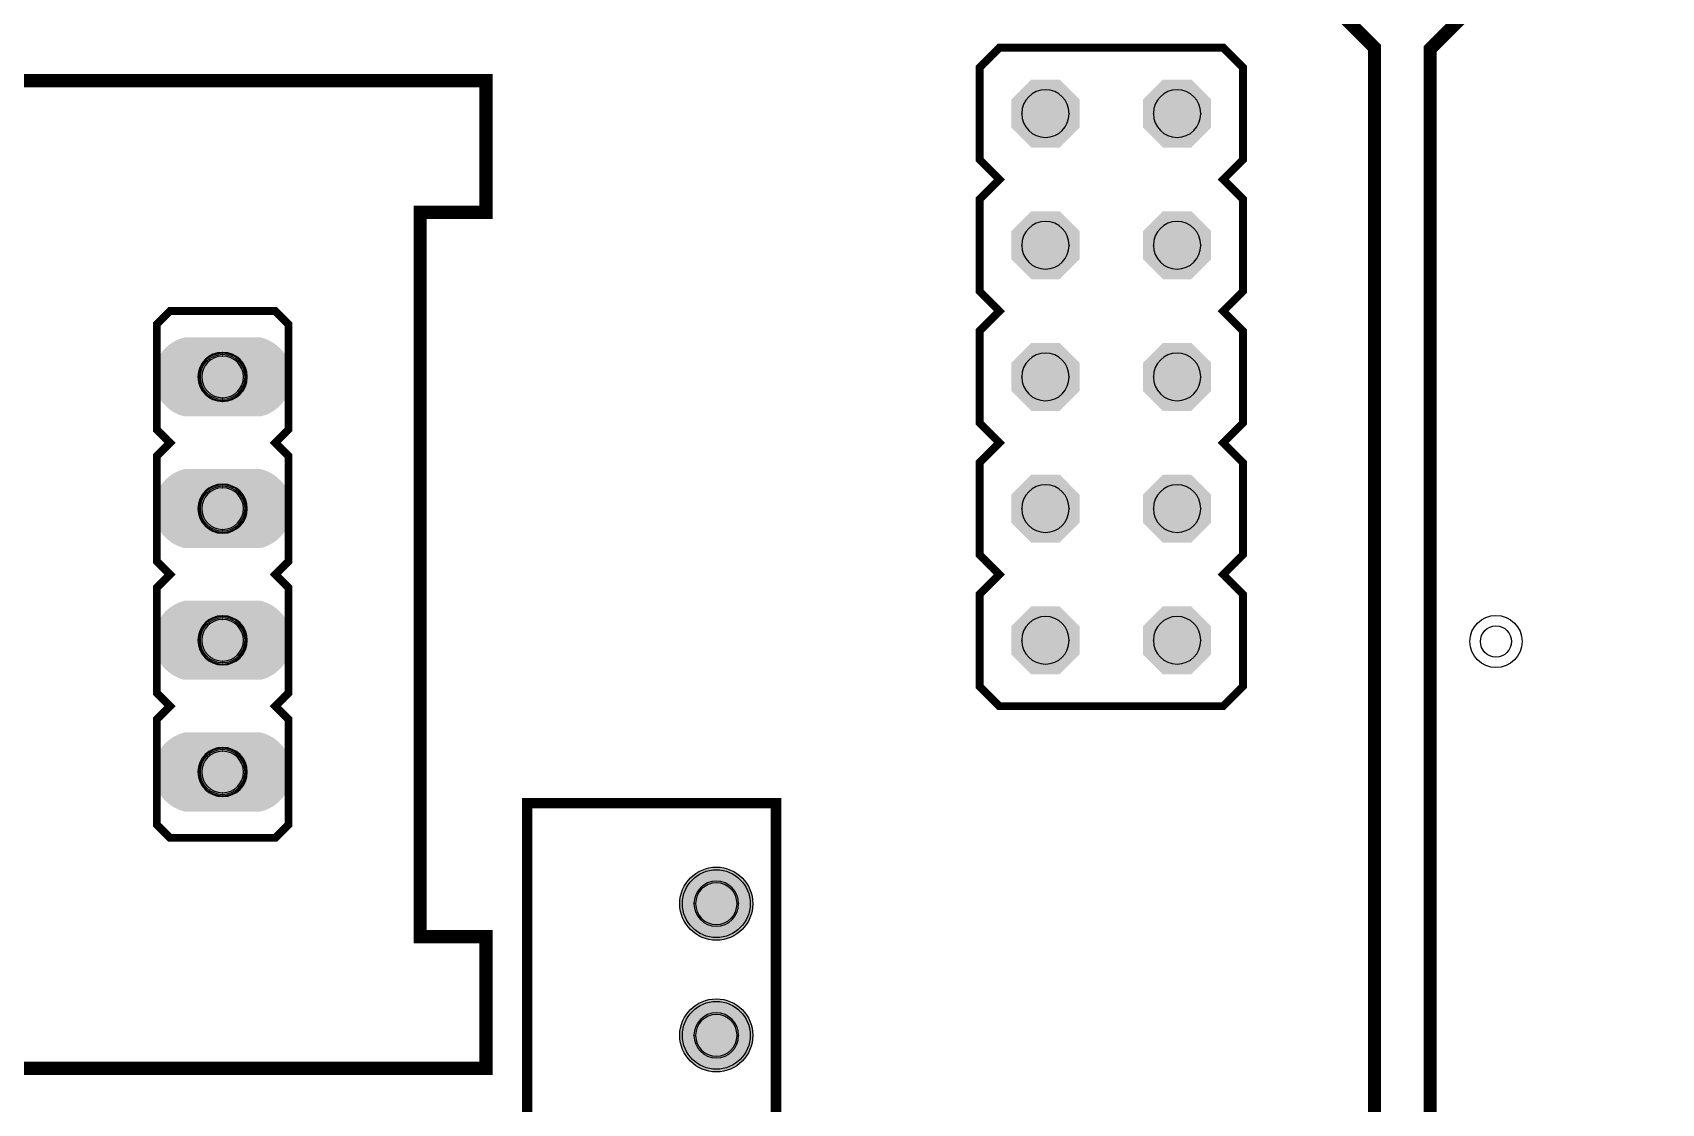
# Model space of a CAD drawing. Header units: millimetres. Extents: x -269 to 152, y -111 to 76.
# Drawn here: x -22.27 to 9.15, y 9.04 to 29.69 of the extents above; entities that cross this region are included whole.
import ezdxf

# ---------------------------------------------------------------- set-up
doc = ezdxf.new("R2010")
doc.units = ezdxf.units.MM
doc.layers.add('iBOLIT', color=1, linetype='Continuous', lineweight=25, true_color=0xff0000)

msp = doc.modelspace()

# ---------------------------------------------------------------- hatches: boundary and pattern name
at = {"layer": 'iBOLIT', "transparency": 33554687}
for points in [[(-3.004495094367954, 28.78959319103822), (-3.38955909436795, 28.40478319103818), (-3.38955909436795, 27.86046119103821), (-3.004495094367954, 27.47539719103817), (-2.46017309436796, 27.47539719103817), (-2.075363094367955, 27.86046119103821), (-2.075363094367955, 28.40478319103818), (-2.46017309436796, 28.78959319103822)], [(-0.4644950943679547, 28.78959319103822), (-0.849559094367951, 28.40478319103818), (-0.849559094367951, 27.86046119103821), (-0.4644950943679547, 27.47539719103817), (0.0798269056320429, 27.47539719103817), (0.4646369056320445, 27.86046119103821), (0.4646369056320445, 28.40478319103818), (0.0798269056320429, 28.78959319103822)], [(-3.004495094367954, 26.24959319103822), (-3.38955909436795, 25.86478319103817), (-3.38955909436795, 25.32046119103808), (-3.004495094367954, 24.93539719103808), (-2.46017309436796, 24.93539719103808), (-2.075363094367955, 25.32046119103808), (-2.075363094367955, 25.86478319103817), (-2.46017309436796, 26.24959319103822)], [(-0.4644950943679547, 26.24959319103822), (-0.849559094367951, 25.86478319103817), (-0.849559094367951, 25.32046119103808), (-0.4644950943679547, 24.93539719103808), (0.0798269056320429, 24.93539719103808), (0.4646369056320445, 25.32046119103808), (0.4646369056320445, 25.86478319103817), (0.0798269056320429, 26.24959319103822)], [(-19.31231109436795, 23.7573451910381), (-17.90261109436795, 23.7573451910381), (-17.90261109436795, 22.3476451910381), (-19.31231109436795, 22.3476451910381)], [(-19.31231109436795, 23.7573451910381), (-17.90261109436795, 23.7573451910381), (-17.90261109436795, 22.3476451910381), (-19.31231109436795, 22.3476451910381)], [(-19.26151109436795, 23.7065451910381), (-17.95341109436795, 23.7065451910381), (-17.95341109436795, 22.39844519103811), (-19.26151109436795, 22.39844519103811)], [(-3.004495094367954, 23.70959319103808), (-3.38955909436795, 23.32478319103808), (-3.38955909436795, 22.78046119103809), (-3.004495094367954, 22.39539719103809), (-2.46017309436796, 22.39539719103809), (-2.075363094367955, 22.78046119103809), (-2.075363094367955, 23.32478319103808), (-2.46017309436796, 23.70959319103808)], [(-0.4644950943679547, 23.70959319103808), (-0.849559094367951, 23.32478319103808), (-0.849559094367951, 22.78046119103809), (-0.4644950943679547, 22.39539719103809), (0.0798269056320429, 22.39539719103809), (0.4646369056320445, 22.78046119103809), (0.4646369056320445, 23.32478319103808), (0.0798269056320429, 23.70959319103808)], [(-19.31231109436795, 21.21734519103811), (-17.90261109436795, 21.21734519103811), (-17.90261109436795, 19.80764519103811), (-19.31231109436795, 19.80764519103811)], [(-19.31231109436795, 21.21734519103811), (-17.90261109436795, 21.21734519103811), (-17.90261109436795, 19.80764519103811), (-19.31231109436795, 19.80764519103811)], [(-19.26151109436795, 21.1665451910381), (-17.95341109436795, 21.1665451910381), (-17.95341109436795, 19.8584451910381), (-19.26151109436795, 19.8584451910381)], [(-3.004495094367954, 21.16959319103808), (-3.38955909436795, 20.78478319103809), (-3.38955909436795, 20.24046119103808), (-3.004495094367954, 19.85539719103808), (-2.46017309436796, 19.85539719103808), (-2.075363094367955, 20.24046119103808), (-2.075363094367955, 20.78478319103809), (-2.46017309436796, 21.16959319103808)], [(-0.4644950943679547, 21.16959319103808), (-0.849559094367951, 20.78478319103809), (-0.849559094367951, 20.24046119103808), (-0.4644950943679547, 19.85539719103808), (0.0798269056320429, 19.85539719103808), (0.4646369056320445, 20.24046119103808), (0.4646369056320445, 20.78478319103809), (0.0798269056320429, 21.16959319103808)], [(-19.31231109436795, 18.6773451910381), (-17.90261109436795, 18.6773451910381), (-17.90261109436795, 17.2676451910381), (-19.31231109436795, 17.2676451910381)], [(-19.31231109436795, 18.6773451910381), (-17.90261109436795, 18.6773451910381), (-17.90261109436795, 17.2676451910381), (-19.31231109436795, 17.2676451910381)], [(-19.26151109436795, 18.6265451910381), (-17.95341109436795, 18.6265451910381), (-17.95341109436795, 17.31844519103811), (-19.26151109436795, 17.31844519103811)], [(-3.004495094367954, 18.62959319103808), (-3.38955909436795, 18.24478319103808), (-3.38955909436795, 17.70046119103807), (-3.004495094367954, 17.31539719103809), (-2.46017309436796, 17.31539719103809), (-2.075363094367955, 17.70046119103807), (-2.075363094367955, 18.24478319103808), (-2.46017309436796, 18.62959319103808)], [(-0.4644950943679547, 18.62959319103808), (-0.849559094367951, 18.24478319103808), (-0.849559094367951, 17.70046119103807), (-0.4644950943679547, 17.31539719103809), (0.0798269056320429, 17.31539719103809), (0.4646369056320445, 17.70046119103807), (0.4646369056320445, 18.24478319103808), (0.0798269056320429, 18.62959319103808)], [(-19.31231109436795, 16.13734519103811), (-17.90261109436795, 16.13734519103811), (-17.90261109436795, 14.72764519103811), (-19.31231109436795, 14.72764519103811)], [(-19.31231109436795, 16.13734519103811), (-17.90261109436795, 16.13734519103811), (-17.90261109436795, 14.72764519103811), (-19.31231109436795, 14.72764519103811)], [(-19.26151109436795, 16.0865451910381), (-17.95341109436795, 16.0865451910381), (-17.95341109436795, 14.7784451910381), (-19.26151109436795, 14.7784451910381)]]:
    msp.add_hatch(color=256, dxfattribs=at).paths.add_polyline_path(points, flags=0)
h = msp.add_hatch(color=256, dxfattribs=at)
edge = h.paths.add_edge_path(flags=0)
edge.add_arc((-19.15819352807828, 23.0524951910381), 0.7843409667985247, 103.70794802555503, 256.29205197444503, ccw=False)
edge.add_line((-19.34406109436795, 23.8144951910381), (-17.87086109436795, 23.81449519103811))
edge.add_arc((-18.05672866065762, 23.0524951910381), 0.7843409667985247, -76.29205197444497, 76.29205197444497, ccw=False)
edge.add_line((-17.87086109436795, 22.2904951910381), (-19.34406109436795, 22.2904951910381))
h = msp.add_hatch(color=256, dxfattribs=at)
edge = h.paths.add_edge_path(flags=0)
edge.add_arc((-19.15819352807828, 23.0524951910381), 0.7843409667985247, 103.70794802555503, 256.29205197444503, ccw=False)
edge.add_line((-19.34406109436795, 23.8144951910381), (-17.87086109436795, 23.81449519103811))
edge.add_arc((-18.05672866065762, 23.0524951910381), 0.7843409667985247, -76.29205197444497, 76.29205197444497, ccw=False)
edge.add_line((-17.87086109436795, 22.2904951910381), (-19.34406109436795, 22.2904951910381))
h = msp.add_hatch(color=256, dxfattribs=at)
edge = h.paths.add_edge_path(flags=0)
edge.add_arc((-19.14518469916426, 23.0524951910381), 0.7320515690119566, 103.70794802555503, 256.29205197444503, ccw=False)
edge.add_line((-19.31866109436795, 23.7636951910381), (-17.89626109436795, 23.7636951910381))
edge.add_arc((-18.06973748957164, 23.0524951910381), 0.7320515690119566, -76.29205197444497, 76.29205197444497, ccw=False)
edge.add_line((-17.89626109436795, 22.3412951910381), (-19.31866109436795, 22.3412951910381))
h = msp.add_hatch(color=256, dxfattribs=at)
edge = h.paths.add_edge_path(flags=0)
edge.add_arc((-19.15819352807828, 20.5124951910381), 0.7843409667985247, 103.70794802555503, 256.29205197444503, ccw=False)
edge.add_line((-19.34406109436795, 21.2744951910381), (-17.87086109436795, 21.2744951910381))
edge.add_arc((-18.05672866065762, 20.5124951910381), 0.7843409667985247, -76.29205197444497, 76.29205197444497, ccw=False)
edge.add_line((-17.87086109436795, 19.7504951910381), (-19.34406109436795, 19.7504951910381))
h = msp.add_hatch(color=256, dxfattribs=at)
edge = h.paths.add_edge_path(flags=0)
edge.add_arc((-19.15819352807828, 20.5124951910381), 0.7843409667985247, 103.70794802555503, 256.29205197444503, ccw=False)
edge.add_line((-19.34406109436795, 21.2744951910381), (-17.87086109436795, 21.2744951910381))
edge.add_arc((-18.05672866065762, 20.5124951910381), 0.7843409667985247, -76.29205197444497, 76.29205197444497, ccw=False)
edge.add_line((-17.87086109436795, 19.7504951910381), (-19.34406109436795, 19.7504951910381))
h = msp.add_hatch(color=256, dxfattribs=at)
edge = h.paths.add_edge_path(flags=0)
edge.add_arc((-19.14518469916426, 20.5124951910381), 0.7320515690119566, 103.70794802555503, 256.29205197444503, ccw=False)
edge.add_line((-19.31866109436795, 21.2236951910381), (-17.89626109436795, 21.2236951910381))
edge.add_arc((-18.06973748957164, 20.5124951910381), 0.7320515690119566, -76.29205197444497, 76.29205197444497, ccw=False)
edge.add_line((-17.89626109436795, 19.8012951910381), (-19.31866109436795, 19.8012951910381))
h = msp.add_hatch(color=256, dxfattribs=at)
edge = h.paths.add_edge_path(flags=0)
edge.add_arc((-19.15819352807828, 17.97249519103811), 0.7843409667985247, 103.70794802555503, 256.29205197444503, ccw=False)
edge.add_line((-19.34406109436795, 18.73449519103811), (-17.87086109436795, 18.73449519103811))
edge.add_arc((-18.05672866065762, 17.97249519103811), 0.7843409667985247, -76.29205197444497, 76.29205197444497, ccw=False)
edge.add_line((-17.87086109436795, 17.21049519103811), (-19.34406109436795, 17.21049519103811))
h = msp.add_hatch(color=256, dxfattribs=at)
edge = h.paths.add_edge_path(flags=0)
edge.add_arc((-19.15819352807828, 17.97249519103811), 0.7843409667985247, 103.70794802555503, 256.29205197444503, ccw=False)
edge.add_line((-19.34406109436795, 18.73449519103811), (-17.87086109436795, 18.73449519103811))
edge.add_arc((-18.05672866065762, 17.97249519103811), 0.7843409667985247, -76.29205197444497, 76.29205197444497, ccw=False)
edge.add_line((-17.87086109436795, 17.21049519103811), (-19.34406109436795, 17.21049519103811))
h = msp.add_hatch(color=256, dxfattribs=at)
edge = h.paths.add_edge_path(flags=0)
edge.add_arc((-19.14518469916426, 17.97249519103811), 0.7320515690119566, 103.70794802555503, 256.29205197444503, ccw=False)
edge.add_line((-19.31866109436795, 18.68369519103811), (-17.89626109436795, 18.6836951910381))
edge.add_arc((-18.06973748957164, 17.97249519103811), 0.7320515690119566, -76.29205197444497, 76.29205197444497, ccw=False)
edge.add_line((-17.89626109436795, 17.26129519103811), (-19.31866109436795, 17.26129519103811))
h = msp.add_hatch(color=256, dxfattribs=at)
edge = h.paths.add_edge_path(flags=0)
edge.add_arc((-19.15819352807828, 15.4324951910381), 0.7843409667985247, 103.70794802555503, 256.29205197444503, ccw=False)
edge.add_line((-19.34406109436795, 16.1944951910381), (-17.87086109436795, 16.1944951910381))
edge.add_arc((-18.05672866065762, 15.4324951910381), 0.7843409667985247, -76.29205197444497, 76.29205197444497, ccw=False)
edge.add_line((-17.87086109436795, 14.6704951910381), (-19.34406109436795, 14.6704951910381))
h = msp.add_hatch(color=256, dxfattribs=at)
edge = h.paths.add_edge_path(flags=0)
edge.add_arc((-19.15819352807828, 15.4324951910381), 0.7843409667985247, 103.70794802555503, 256.29205197444503, ccw=False)
edge.add_line((-19.34406109436795, 16.1944951910381), (-17.87086109436795, 16.1944951910381))
edge.add_arc((-18.05672866065762, 15.4324951910381), 0.7843409667985247, -76.29205197444497, 76.29205197444497, ccw=False)
edge.add_line((-17.87086109436795, 14.6704951910381), (-19.34406109436795, 14.6704951910381))
h = msp.add_hatch(color=256, dxfattribs=at)
edge = h.paths.add_edge_path(flags=0)
edge.add_arc((-19.14518469916426, 15.4324951910381), 0.7320515690119566, 103.70794802555503, 256.29205197444503, ccw=False)
edge.add_line((-19.31866109436795, 16.1436951910381), (-17.89626109436795, 16.14369519103811))
edge.add_arc((-18.06973748957164, 15.4324951910381), 0.7320515690119566, -76.29205197444497, 76.29205197444497, ccw=False)
edge.add_line((-17.89626109436795, 14.7212951910381), (-19.31866109436795, 14.7212951910381))
h = msp.add_hatch(color=256, dxfattribs=at)
edge = h.paths.add_edge_path(flags=0)
edge.add_arc((-9.082461094367954, 12.89249519103811), 0.7048499999999999, 180, 360)
edge.add_arc((-9.082461094367954, 12.89249519103811), 0.7048499999999999, 0, 180)
h = msp.add_hatch(color=256, dxfattribs=at)
edge = h.paths.add_edge_path(flags=0)
edge.add_arc((-9.082461094367954, 12.89249519103811), 0.7048499999999999, 180, 360)
edge.add_arc((-9.082461094367954, 12.89249519103811), 0.7048499999999999, 0, 180)
h = msp.add_hatch(color=256, dxfattribs=at)
edge = h.paths.add_edge_path(flags=0)
edge.add_arc((-9.082461094367954, 12.89249519103811), 0.6540499999999999, 180, 360)
edge.add_arc((-9.082461094367954, 12.89249519103811), 0.6540499999999999, 0, 180)
h = msp.add_hatch(color=256, dxfattribs=at)
edge = h.paths.add_edge_path(flags=0)
edge.add_arc((-9.082461094367954, 10.3524951910381), 0.7048499999999999, 180, 360)
edge.add_arc((-9.082461094367954, 10.3524951910381), 0.7048499999999999, 0, 180)
h = msp.add_hatch(color=256, dxfattribs=at)
edge = h.paths.add_edge_path(flags=0)
edge.add_arc((-9.082461094367954, 10.3524951910381), 0.7048499999999999, 180, 360)
edge.add_arc((-9.082461094367954, 10.3524951910381), 0.7048499999999999, 0, 180)
h = msp.add_hatch(color=256, dxfattribs=at)
edge = h.paths.add_edge_path(flags=0)
edge.add_arc((-9.082461094367954, 10.3524951910381), 0.6540499999999999, 180, 360)
edge.add_arc((-9.082461094367954, 10.3524951910381), 0.6540499999999999, 0, 180)

# ---------------------------------------------------------------- linework, layer by layer
at = {"layer": 'iBOLIT'}
for points, const_width in [([(-56.07246109436795, -11.23725080896188), (-55.43746109436795, -11.87225080896189), (2.982538905632047, -11.87225080896189), (3.617538905632045, -11.23725080896188), (3.617538905632045, 29.4024951910382), (2.982538905632047, 30.03749519103819), (-12.25746109436795, 30.03749519103819), (-12.89246109436795, 30.67249519103819), (-12.89246109436795, 49.72249519103819), (-13.52746109436795, 50.3574951910382), (-55.43746109436795, 50.3574951910382), (-56.07246109436795, 49.72249519103819), (-56.07246109436795, -11.23725080896188)], 0.2539999999999999), ([(14.21502000000009, -55.70991599999995), (14.85002000000009, -56.34491599999995), (25.96252000000009, -56.34491599999995), (26.59752000000009, -56.97991599999995), (26.59752000000009, -68.40991599999994), (27.23252000000009, -69.04491599999994), (91.36726600000007, -69.04491599999994), (92.00226600000006, -68.40991599999994), (92.00226600000006, -56.97991599999995), (92.63726600000007, -56.34491599999995), (103.1147660000001, -56.34491599999995), (103.7497660000001, -55.70991599999995), (103.7497660000001, 29.37983000000013), (103.1147660000001, 30.01483000000013), (5.325020000000091, 30.01483000000013), (4.690020000000093, 29.37983000000013), (4.690020000000093, -46.81991599999995), (5.325020000000091, -47.45491599999995), (13.58002000000009, -47.45491599999995), (14.21502000000009, -48.08991599999995), (14.21502000000009, -55.70991599999995)], 0.2539999999999999), ([(0.6965389056320461, 24.3224951910381), (1.077538905632046, 23.9414951910381), (1.077538905632046, 22.16349519103811), (0.6965389056320461, 21.78249519103811), (1.077538905632046, 21.40149519103811), (1.077538905632046, 19.6234951910381), (0.6965389056320461, 19.2424951910381), (1.077538905632046, 18.8614951910381), (1.077538905632046, 17.08349519103811), (0.6965389056320461, 16.70249519103811), (-3.621461094367952, 16.70249519103811), (-4.002461094367952, 17.08349519103811), (-4.002461094367952, 18.8614951910381), (-3.621461094367952, 19.2424951910381), (-4.002461094367952, 19.6234951910381), (-4.002461094367952, 21.40149519103811), (-3.621461094367952, 21.78249519103811), (-4.002461094367952, 22.16349519103811), (-4.002461094367952, 23.9414951910381), (-3.621461094367952, 24.3224951910381), (-4.002461094367952, 24.7034951910381), (-4.002461094367952, 26.48149519103819), (-3.621461094367952, 26.86249519103819), (-4.002461094367952, 27.24349519103819), (-4.002461094367952, 29.0214951910382), (-3.621461094367952, 29.4024951910382), (0.6965389056320461, 29.4024951910382), (1.077538905632046, 29.0214951910382), (1.077538905632046, 27.24349519103819), (0.6965389056320461, 26.86249519103819), (1.077538905632046, 26.48149519103819), (1.077538905632046, 24.7034951910381), (0.6965389056320461, 24.3224951910381)], 0.1524), ([(-54.80246109436794, 10.3524951910381), (-54.16746109436795, 9.717495191038111), (-13.52746109436795, 9.717495191038111), (-13.52746109436795, 12.2574951910381), (-14.79746109436795, 12.2574951910381), (-14.79746109436795, 26.2274951910382), (-13.52746109436795, 26.2274951910382), (-13.52746109436795, 28.76749519103819), (-54.16746109436795, 28.76749519103819), (-54.80246109436794, 28.13249519103819), (-54.80246109436794, 10.3524951910381)], 0.2539999999999999), ([(-17.59146109436795, 14.1624951910381), (-19.62346109436795, 14.1624951910381), (-19.87746109436795, 14.41649519103811), (-19.87746109436795, 16.44849519103811), (-19.62346109436795, 16.70249519103811), (-19.87746109436795, 16.9564951910381), (-19.87746109436795, 18.9884951910381), (-19.62346109436795, 19.2424951910381), (-19.87746109436795, 19.49649519103811), (-19.87746109436795, 21.5284951910381), (-19.62346109436795, 21.78249519103811), (-19.87746109436795, 22.0364951910381), (-19.87746109436795, 24.0684951910381), (-19.62346109436795, 24.3224951910381), (-17.59146109436795, 24.3224951910381), (-17.33746109436795, 24.0684951910381), (-17.33746109436795, 22.0364951910381), (-17.59146109436795, 21.78249519103811), (-17.33746109436795, 21.5284951910381), (-17.33746109436795, 19.49649519103811), (-17.59146109436795, 19.2424951910381), (-17.33746109436795, 18.9884951910381), (-17.33746109436795, 16.9564951910381), (-17.59146109436795, 16.70249519103811), (-17.33746109436795, 16.44849519103811), (-17.33746109436795, 14.41649519103811), (-17.59146109436795, 14.1624951910381)], 0.1524), ([(-7.932349094367947, 14.83254719103809), (-7.932349094367947, 3.332697191038136), (-12.73244109436795, 3.332697191038136), (-12.73244109436795, 14.83254719103809), (-7.932349094367947, 14.83254719103809)], 0.2032)]:
    msp.add_lwpolyline(points, close=True, dxfattribs=dict(at, const_width=const_width))
for points in [[(-3.189661094367953, 28.1350351910382), (-3.189661094367953, 28.12995519103819)], [(-2.275261094367952, 28.1350351910382), (-2.275261094367952, 28.12995519103819)], [(-0.6496610943679535, 28.1350351910382), (-0.6496610943679535, 28.12995519103819)], [(0.2647389056320471, 28.1350351910382), (0.2647389056320471, 28.12995519103819)], [(-3.189661094367953, 25.59503519103811), (-3.189661094367953, 25.58995519103809)], [(-2.275261094367952, 25.59503519103811), (-2.275261094367952, 25.58995519103809)], [(-0.6496610943679535, 25.59503519103811), (-0.6496610943679535, 25.58995519103809)], [(0.2647389056320471, 25.59503519103811), (0.2647389056320471, 25.58995519103809)], [(-18.60472381281453, 23.48361703569832), (-18.61019837592135, 23.48361703569832)], [(-18.60472381281453, 23.48361703569832), (-18.61019837592135, 23.48361703569832)], [(-18.60483038008222, 23.52602376246666), (-18.61009180865368, 23.52602376246666)], [(-18.60483038008222, 23.52602376246666), (-18.61009180865368, 23.52602376246666)], [(-18.60492109436793, 23.50969519103811), (-18.61000109436795, 23.50969519103811)], [(-18.60492109436793, 23.4525451910381), (-18.61000109436795, 23.4525451910381)], [(-3.189661094367953, 23.05503519103812), (-3.189661094367953, 23.04995519103809)], [(-2.275261094367952, 23.05503519103812), (-2.275261094367952, 23.04995519103809)], [(-0.6496610943679535, 23.05503519103812), (-0.6496610943679535, 23.04995519103809)], [(0.2647389056320471, 23.05503519103812), (0.2647389056320471, 23.04995519103809)], [(-18.60492109436793, 22.6524451910381), (-18.61000109436795, 22.6524451910381)], [(-18.60472381281453, 22.62137334637789), (-18.61019837592135, 22.62137334637789)], [(-18.60472381281453, 22.62137334637789), (-18.61019837592135, 22.62137334637789)], [(-18.60483038008222, 22.57896661960953), (-18.61009180865368, 22.57896661960953)], [(-18.60483038008222, 22.57896661960953), (-18.61009180865368, 22.57896661960953)], [(-18.60492109436793, 22.5952951910381), (-18.61000109436795, 22.5952951910381)], [(-18.60472381281453, 20.94361703569831), (-18.61019837592135, 20.94361703569831)], [(-18.60472381281453, 20.94361703569831), (-18.61019837592135, 20.94361703569831)], [(-18.60483038008222, 20.98602376246667), (-18.61009180865368, 20.98602376246667)], [(-18.60483038008222, 20.98602376246667), (-18.61009180865368, 20.98602376246667)], [(-18.60492109436793, 20.9696951910381), (-18.61000109436795, 20.9696951910381)], [(-18.60492109436793, 20.91254519103811), (-18.61000109436795, 20.91254519103811)], [(-3.189661094367953, 20.51503519103811), (-3.189661094367953, 20.50995519103809)], [(-2.275261094367952, 20.51503519103811), (-2.275261094367952, 20.50995519103809)], [(-0.6496610943679535, 20.51503519103811), (-0.6496610943679535, 20.50995519103809)], [(0.2647389056320471, 20.51503519103811), (0.2647389056320471, 20.50995519103809)], [(-18.60472381281453, 20.0813733463779), (-18.61019837592135, 20.0813733463779)], [(-18.60472381281453, 20.0813733463779), (-18.61019837592135, 20.0813733463779)], [(-18.60483038008222, 20.03896661960954), (-18.61009180865368, 20.03896661960954)], [(-18.60483038008222, 20.03896661960954), (-18.61009180865368, 20.03896661960954)], [(-18.60492109436793, 20.11244519103811), (-18.61000109436795, 20.11244519103811)], [(-18.60492109436793, 20.0552951910381), (-18.61000109436795, 20.0552951910381)], [(-18.60472381281453, 18.40361703569832), (-18.61019837592135, 18.40361703569832)], [(-18.60472381281453, 18.40361703569832), (-18.61019837592135, 18.40361703569832)], [(-18.60483038008222, 18.44602376246667), (-18.61009180865368, 18.44602376246667)], [(-18.60483038008222, 18.44602376246667), (-18.61009180865368, 18.44602376246667)], [(-18.60492109436793, 18.42969519103811), (-18.61000109436795, 18.42969519103811)], [(-18.60492109436793, 18.3725451910381), (-18.61000109436795, 18.3725451910381)], [(-3.189661094367953, 17.97503519103812), (-3.189661094367953, 17.9699551910381)], [(-2.275261094367952, 17.97503519103812), (-2.275261094367952, 17.9699551910381)], [(-0.6496610943679535, 17.97503519103812), (-0.6496610943679535, 17.9699551910381)], [(0.2647389056320471, 17.97503519103812), (0.2647389056320471, 17.9699551910381)], [(-18.60472381281453, 17.5413733463779), (-18.61019837592135, 17.5413733463779)], [(-18.60472381281453, 17.5413733463779), (-18.61019837592135, 17.5413733463779)], [(-18.60483038008222, 17.49896661960953), (-18.61009180865368, 17.49896661960953)], [(-18.60483038008222, 17.49896661960953), (-18.61009180865368, 17.49896661960953)], [(-18.60492109436793, 17.5724451910381), (-18.61000109436795, 17.5724451910381)], [(-18.60492109436793, 17.51529519103811), (-18.61000109436795, 17.51529519103811)], [(-18.60472381281453, 15.86361703569831), (-18.61019837592135, 15.86361703569831)], [(-18.60472381281453, 15.86361703569831), (-18.61019837592135, 15.86361703569831)], [(-18.60483038008222, 15.90602376246667), (-18.61009180865368, 15.90602376246667)], [(-18.60483038008222, 15.90602376246667), (-18.61009180865368, 15.90602376246667)], [(-18.60492109436793, 15.8896951910381), (-18.61000109436795, 15.8896951910381)], [(-18.60492109436793, 15.83254519103811), (-18.61000109436795, 15.83254519103811)], [(-18.60472381281453, 15.0013733463779), (-18.61019837592135, 15.0013733463779)], [(-18.60472381281453, 15.0013733463779), (-18.61019837592135, 15.0013733463779)], [(-18.60483038008222, 14.95896661960954), (-18.61009180865368, 14.95896661960954)], [(-18.60483038008222, 14.95896661960954), (-18.61009180865368, 14.95896661960954)], [(-18.60492109436793, 15.03244519103811), (-18.61000109436795, 15.03244519103811)], [(-18.60492109436793, 14.9752951910381), (-18.61000109436795, 14.9752951910381)], [(-9.513582939028122, 12.89523247259152), (-9.513582939028122, 12.8897579094847)], [(-9.513582939028122, 12.89523247259152), (-9.513582939028122, 12.8897579094847)], [(-9.482511094367954, 12.89503519103812), (-9.482511094367954, 12.8899551910381)], [(-8.682411094367954, 12.89503519103812), (-8.682411094367954, 12.8899551910381)], [(-8.651339249707757, 12.89523247259152), (-8.651339249707757, 12.8897579094847)], [(-8.651339249707757, 12.89523247259152), (-8.651339249707757, 12.8897579094847)], [(-9.513582939028122, 10.35523247259151), (-9.513582939028122, 10.34975790948469)], [(-9.513582939028122, 10.35523247259151), (-9.513582939028122, 10.34975790948469)], [(-9.482511094367954, 10.35503519103811), (-9.482511094367954, 10.34995519103809)], [(-8.682411094367954, 10.35503519103811), (-8.682411094367954, 10.34995519103809)], [(-8.651339249707757, 10.35523247259151), (-8.651339249707757, 10.34975790948469)], [(-8.651339249707757, 10.35523247259151), (-8.651339249707757, 10.34975790948469)]]:
    msp.add_lwpolyline(points, close=True, dxfattribs=at)
for centre, radius in [((5.960020000000092, 17.94983000000003), 0.5031739999999999), ((5.960020000000092, 17.94983000000003), 0.299974), ((-9.082461094367954, 12.89249519103811), 0.7048499999999999), ((-9.082461094367954, 12.89249519103811), 0.7048499999999999), ((-9.082461094367954, 12.89249519103811), 0.6540499999999999), ((-9.082461094367954, 10.3524951910381), 0.7048499999999999), ((-9.082461094367954, 10.3524951910381), 0.7048499999999999), ((-9.082461094367954, 10.3524951910381), 0.6540499999999999)]:
    msp.add_circle(centre, radius, dxfattribs=at)
for centre, radius, start, end in [((-2.732461094367952, 28.1350351910382), 0.4571999999999999, 0, 180), ((-0.1924610943679532, 28.1350351910382), 0.4571999999999999, 0, 180), ((-2.732461094367952, 28.12995519103819), 0.4571999999999999, 180, 0), ((-0.1924610943679532, 28.12995519103819), 0.4571999999999999, 180, 0), ((-2.732461094367952, 25.59503519103811), 0.4571999999999999, 0, 180), ((-0.1924610943679532, 25.59503519103811), 0.4571999999999999, 0, 180), ((-2.732461094367952, 25.58995519103809), 0.4571999999999999, 180, 0), ((-0.1924610943679532, 25.58995519103809), 0.4571999999999999, 180, 0), ((-18.61009180865368, 23.0524951910381), 0.4735285714285715, 90, 270), ((-18.61009180865368, 23.0524951910381), 0.4735285714285715, 90, 270), ((-18.61000109436795, 23.0524951910381), 0.4571999999999999, 90, 270), ((-18.61019837592135, 23.0524951910381), 0.4311218446601942, 90, 270), ((-18.61019837592135, 23.0524951910381), 0.4311218446601942, 90, 270), ((-18.61000109436795, 23.0524951910381), 0.4000499999999999, 90, 270), ((-18.60492109436793, 23.0524951910381), 0.4571999999999999, 270, 90), ((-18.60492109436793, 23.0524951910381), 0.4000499999999999, 270, 90), ((-18.60483038008222, 23.0524951910381), 0.4735285714285715, 270, 90), ((-18.60483038008222, 23.0524951910381), 0.4735285714285715, 270, 90), ((-18.60472381281453, 23.0524951910381), 0.4311218446601942, 270, 90), ((-18.60472381281453, 23.0524951910381), 0.4311218446601942, 270, 90), ((-2.732461094367952, 23.05503519103812), 0.4571999999999999, 0, 180), ((-0.1924610943679532, 23.05503519103812), 0.4571999999999999, 0, 180), ((-2.732461094367952, 23.04995519103809), 0.4571999999999999, 180, 0), ((-0.1924610943679532, 23.04995519103809), 0.4571999999999999, 180, 0), ((-18.61009180865368, 20.5124951910381), 0.4735285714285715, 90, 270), ((-18.61009180865368, 20.5124951910381), 0.4735285714285715, 90, 270), ((-18.61000109436795, 20.5124951910381), 0.4571999999999999, 90, 270), ((-18.61019837592135, 20.5124951910381), 0.4311218446601942, 90, 270), ((-18.61019837592135, 20.5124951910381), 0.4311218446601942, 90, 270), ((-18.61000109436795, 20.5124951910381), 0.4000499999999999, 90, 270), ((-18.60492109436793, 20.5124951910381), 0.4571999999999999, 270, 90), ((-18.60492109436793, 20.5124951910381), 0.4000499999999999, 270, 90), ((-18.60483038008222, 20.5124951910381), 0.4735285714285715, 270, 90), ((-18.60483038008222, 20.5124951910381), 0.4735285714285715, 270, 90), ((-18.60472381281453, 20.5124951910381), 0.4311218446601942, 270, 90), ((-18.60472381281453, 20.5124951910381), 0.4311218446601942, 270, 90), ((-2.732461094367952, 20.51503519103811), 0.4571999999999999, 0, 180), ((-0.1924610943679532, 20.51503519103811), 0.4571999999999999, 0, 180), ((-2.732461094367952, 20.50995519103809), 0.4571999999999999, 180, 0), ((-0.1924610943679532, 20.50995519103809), 0.4571999999999999, 180, 0), ((-18.61009180865368, 17.97249519103811), 0.4735285714285715, 90, 270), ((-18.61009180865368, 17.97249519103811), 0.4735285714285715, 90, 270), ((-18.61000109436795, 17.97249519103811), 0.4571999999999999, 90, 270), ((-18.61019837592135, 17.97249519103811), 0.4311218446601942, 90, 270), ((-18.61019837592135, 17.97249519103811), 0.4311218446601942, 90, 270), ((-18.61000109436795, 17.97249519103811), 0.4000499999999999, 90, 270), ((-18.60492109436793, 17.97249519103811), 0.4571999999999999, 270, 90), ((-18.60492109436793, 17.97249519103811), 0.4000499999999999, 270, 90), ((-18.60483038008222, 17.97249519103811), 0.4735285714285715, 270, 90), ((-18.60483038008222, 17.97249519103811), 0.4735285714285715, 270, 90), ((-18.60472381281453, 17.97249519103811), 0.4311218446601942, 270, 90), ((-18.60472381281453, 17.97249519103811), 0.4311218446601942, 270, 90), ((-2.732461094367952, 17.97503519103812), 0.4571999999999999, 0, 180), ((-0.1924610943679532, 17.97503519103812), 0.4571999999999999, 0, 180), ((-2.732461094367952, 17.9699551910381), 0.4571999999999999, 180, 0), ((-0.1924610943679532, 17.9699551910381), 0.4571999999999999, 180, 0), ((-18.61009180865368, 15.4324951910381), 0.4735285714285715, 90, 270), ((-18.61009180865368, 15.4324951910381), 0.4735285714285715, 90, 270), ((-18.61000109436795, 15.4324951910381), 0.4571999999999999, 90, 270), ((-18.61019837592135, 15.4324951910381), 0.4311218446601942, 90, 270), ((-18.61019837592135, 15.4324951910381), 0.4311218446601942, 90, 270), ((-18.61000109436795, 15.4324951910381), 0.4000499999999999, 90, 270), ((-18.60492109436793, 15.4324951910381), 0.4571999999999999, 270, 90), ((-18.60492109436793, 15.4324951910381), 0.4000499999999999, 270, 90), ((-18.60483038008222, 15.4324951910381), 0.4735285714285715, 270, 90), ((-18.60483038008222, 15.4324951910381), 0.4735285714285715, 270, 90), ((-18.60472381281453, 15.4324951910381), 0.4311218446601942, 270, 90), ((-18.60472381281453, 15.4324951910381), 0.4311218446601942, 270, 90), ((-9.082461094367954, 12.89523247259152), 0.4311218446601942, 0, 180), ((-9.082461094367954, 12.89523247259152), 0.4311218446601942, 0, 180), ((-9.082461094367954, 12.89503519103812), 0.4000499999999999, 0, 180), ((-9.082461094367954, 12.8897579094847), 0.4311218446601942, 180, 0), ((-9.082461094367954, 12.8897579094847), 0.4311218446601942, 180, 0), ((-9.082461094367954, 12.8899551910381), 0.4000499999999999, 180, 0), ((-9.082461094367954, 10.35523247259151), 0.4311218446601942, 0, 180), ((-9.082461094367954, 10.35523247259151), 0.4311218446601942, 0, 180), ((-9.082461094367954, 10.35503519103811), 0.4000499999999999, 0, 180), ((-9.082461094367954, 10.34975790948469), 0.4311218446601942, 180, 0), ((-9.082461094367954, 10.34975790948469), 0.4311218446601942, 180, 0), ((-9.082461094367954, 10.34995519103809), 0.4000499999999999, 180, 0)]:
    msp.add_arc(centre, radius, start, end, dxfattribs=at)

doc.saveas('drawing.dxf')
